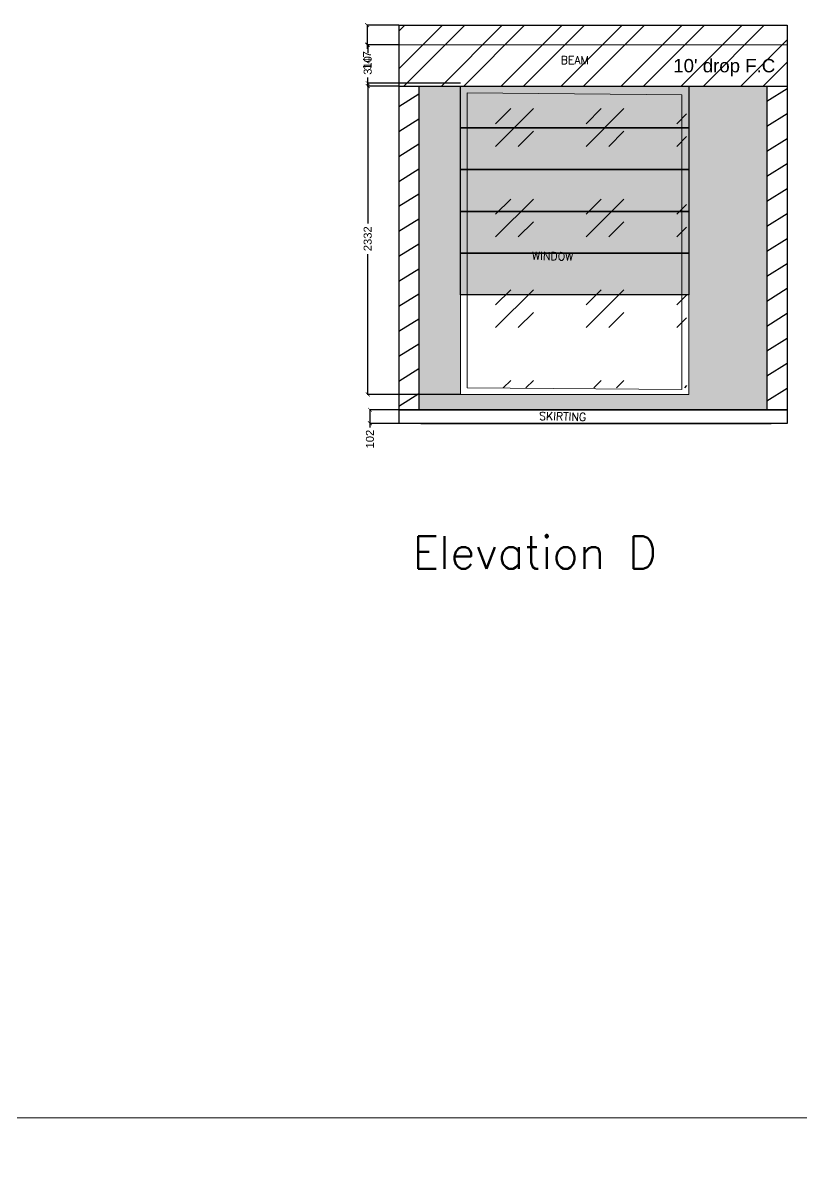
# Model space of a CAD drawing. Header units: millimetres. Extents: x 1464389 to 1998638, y -29162 to 256806.
# Drawn here: x 1555278 to 1561108, y 130778 to 139381 of the extents above; entities that cross this region are included whole.
import ezdxf

# ---------------------------------------------------------------- set-up
doc = ezdxf.new("R2010")
doc.units = ezdxf.units.MM
doc.header["$LTSCALE"] = 15
doc.header["$PDMODE"] = 35
doc.layers.get('0').update_dxf_attribs({"lineweight": 5})
for name, color, linetype, lineweight in [('dimension', 1, 'Continuous', 25), ('false ceiling', 124, 'Continuous', 9), ('Hatch', 252, 'Continuous', 15), ('ledge wall line', 252, 'Continuous', 13), ('LS_DR_Door', 34, 'Continuous', 5), ('LS_DR_TEXT', 7, 'Continuous', 13)]:
    doc.layers.add(name, color=color, linetype=linetype, lineweight=lineweight)
doc.layers.add('Layer 1', color=7, linetype='Continuous')
doc.layers.add('Text', color=250, linetype='Continuous')
doc.layers.add('LS_DR_Glass', color=7, linetype='Continuous', true_color=0xa6c9d3)
doc.styles.add('ARIAL', font='arial.ttf')
doc.styles.add('ROMANS', font='romans.shx')
doc.dimstyles.new('SC-25', dxfattribs={"dimtxt": 60, "dimasz": 30, "dimexe": 0, "dimexo": 0, "dimgap": 25, "dimtad": 0, "dimdec": 0, "dimzin": 0, "dimdsep": 46, "dimtxsty": 'ARIAL', "dimblk": 'ARCHTICK', "dimcen": 0.09, "dimdle": 3, "dimclrd": 251, "dimclre": 251, "dimclrt": 1, "dimadec": 0, "dimazin": 0, "dimtfac": 1, "dimtdec": 0, "dimtofl": 0, "dimtmove": 0, "dimatfit": 2, "dimfxl": 100, "dimtolj": 1, "dimtzin": 0, "dimarcsym": 0})

# ---------------------------------------------------------------- blocks, each defined once
blk = doc.blocks.new('_ArchTick')
at = {"color": 0, "linetype": 'ByBlock', "const_width": 0.15}
blk.add_lwpolyline([(-0.5, -0.5), (0.5, 0.5)], dxfattribs=at)
blk = doc.blocks.new('*D2168')
at = {"layer": 'Defpoints', "color": 0, "ltscale": 0.25, "transparency": 16777216}
for p in [(1558555.9, 138930.1), (1557861.2, 136597.7), (1558555.9, 136597.7)]:
    blk.add_point(p, dxfattribs=at)
at = {"layer": 'dimension', "color": 251, "lineweight": -2, "ltscale": 0.25, "transparency": 16777216}
for p, q in [((1557861.2, 138933.1), (1557861.2, 137878.7)), ((1558555.9, 138930.1), (1557861.2, 138930.1)), ((1557861.2, 136594.7), (1557861.2, 137649.1)), ((1558555.9, 136597.7), (1557861.2, 136597.7))]:
    blk.add_line(p, q, dxfattribs=at)
at = {"layer": 'dimension', "color": 251, "lineweight": -2, "ltscale": 0.25, "transparency": 16777216, "xscale": 30, "yscale": 30, "zscale": 30}
for p, rotation in [((1557861.2, 138930.1), 90), ((1557861.2, 136597.7), 270)]:
    blk.add_blockref('_ArchTick', p, dxfattribs=dict(at, rotation=rotation))
at = {"layer": 'dimension', "color": 1, "ltscale": 0.25, "transparency": 16777216, "insert": (1557861.2, 137763.9), "char_height": 60, "attachment_point": 5, "rotation": 90, "style": 'ARIAL'}
blk.add_mtext('\\A1;2332', dxfattribs=at)
blk = doc.blocks.new('*D2169')
at = {"layer": 'Defpoints', "color": 0, "ltscale": 0.25, "transparency": 16777216}
for p in [(1558093.4, 139364.5), (1557856.9, 139217.7), (1558093.4, 139217.7)]:
    blk.add_point(p, dxfattribs=at)
at = {"layer": 'dimension', "color": 251, "lineweight": -2, "ltscale": 0.25, "transparency": 16777216}
for p, q in [((1557856.9, 139367.5), (1557856.9, 139217.7)), ((1558093.4, 139364.5), (1557856.9, 139364.5)), ((1558093.4, 139217.7), (1557856.9, 139217.7)), ((1557856.9, 139217.7), (1557856.9, 139187.7))]:
    blk.add_line(p, q, dxfattribs=at)
at = {"layer": 'dimension', "color": 251, "lineweight": -2, "ltscale": 0.25, "transparency": 16777216, "xscale": 30, "yscale": 30, "zscale": 30}
for p, rotation in [((1557856.9, 139364.5), 90), ((1557856.9, 139217.7), 270)]:
    blk.add_blockref('_ArchTick', p, dxfattribs=dict(at, rotation=rotation))
at = {"layer": 'dimension', "color": 1, "ltscale": 0.25, "transparency": 16777216, "insert": (1557856.9, 139099.2), "char_height": 60, "attachment_point": 5, "rotation": 90, "style": 'ARIAL'}
blk.add_mtext('\\A1;147', dxfattribs=at)
blk = doc.blocks.new('*D2170')
at = {"layer": 'Defpoints', "color": 0, "ltscale": 0.25, "transparency": 16777216}
for p in [(1558093.4, 139217.7), (1557861.2, 138907.7), (1558093.4, 138907.7)]:
    blk.add_point(p, dxfattribs=at)
at = {"layer": 'dimension', "color": 251, "lineweight": -2, "ltscale": 0.25, "transparency": 16777216}
for p, q in [((1557861.2, 139220.7), (1557861.2, 139153.9)), ((1558093.4, 139217.7), (1557861.2, 139217.7)), ((1557861.2, 138904.7), (1557861.2, 138971.5)), ((1558093.4, 138907.7), (1557861.2, 138907.7))]:
    blk.add_line(p, q, dxfattribs=at)
at = {"layer": 'dimension', "color": 251, "lineweight": -2, "ltscale": 0.25, "transparency": 16777216, "xscale": 30, "yscale": 30, "zscale": 30}
for p, rotation in [((1557861.2, 139217.7), 90), ((1557861.2, 138907.7), 270)]:
    blk.add_blockref('_ArchTick', p, dxfattribs=dict(at, rotation=rotation))
at = {"layer": 'dimension', "color": 1, "ltscale": 0.25, "transparency": 16777216, "insert": (1557861.2, 139062.7), "char_height": 60, "attachment_point": 5, "rotation": 90, "style": 'ARIAL'}
blk.add_mtext('\\A1;310', dxfattribs=at)
blk = doc.blocks.new('*D2171')
at = {"layer": 'Defpoints', "color": 0, "ltscale": 0.25, "transparency": 16777216}
for p in [(1558243.4, 136482.3), (1557878.1, 136380.7), (1558243.4, 136380.7)]:
    blk.add_point(p, dxfattribs=at)
at = {"layer": 'dimension', "color": 251, "lineweight": -2, "ltscale": 0.25, "transparency": 16777216}
for p, q in [((1557878.1, 136485.3), (1557878.1, 136380.7)), ((1558243.4, 136482.3), (1557878.1, 136482.3)), ((1558243.4, 136380.7), (1557878.1, 136380.7)), ((1557878.1, 136380.7), (1557878.1, 136350.7))]:
    blk.add_line(p, q, dxfattribs=at)
at = {"layer": 'dimension', "color": 251, "lineweight": -2, "ltscale": 0.25, "transparency": 16777216, "xscale": 30, "yscale": 30, "zscale": 30}
for p, rotation in [((1557878.1, 136482.3), 90), ((1557878.1, 136380.7), 270)]:
    blk.add_blockref('_ArchTick', p, dxfattribs=dict(at, rotation=rotation))
at = {"layer": 'dimension', "color": 1, "ltscale": 0.25, "transparency": 16777216, "insert": (1557878.1, 136262.6), "char_height": 60, "attachment_point": 5, "rotation": 90, "style": 'ARIAL'}
blk.add_mtext('\\A1;102', dxfattribs=at)

msp = doc.modelspace()

# ---------------------------------------------------------------- hatches: boundary and pattern name
at = {"layer": 'Hatch', "ltscale": 0.25}
h = msp.add_hatch(dxfattribs=at)
h.set_pattern_fill('ANSI31', color=256, scale=100, angle=180)
h.set_pattern_definition([(225, (733054.1, 318272.25), (224.5064, -224.5064), [])])
h.paths.add_polyline_path([(1558093.4, 139217.7), (1558093.4, 138907.7), (1561004.3, 138907.7), (1561004.3, 139217.7)])
h.paths.add_polyline_path([(1558093.4, 139364.5), (1558093.4, 139217.7), (1561004.3, 139217.7), (1561004.3, 139364.5)])
h.paths.add_polyline_path([(1464388.5, 106073.2), (1464629.9, 106073.2), (1464629.9, 106163.2), (1464388.5, 106163.2)], flags=9)
h = msp.add_hatch(dxfattribs=at)
h.set_pattern_fill('ANSI31', color=256, scale=100, angle=180)
h.set_pattern_definition([(225, (826661.6, 350083.22), (224.5064, -224.5064), [])])
h.paths.add_polyline_path([(1558093.4, 139217.7), (1558093.4, 138907.7), (1561004.3, 138907.7), (1561004.3, 139217.7)])
h.paths.add_polyline_path([(1561004.3, 139217.7), (1561004.3, 139364.5), (1558093.4, 139364.5), (1558093.4, 139217.7)])
h.paths.add_polyline_path([(1559292.3, 139058.4), (1559533.7, 139058.4), (1559533.7, 139148.4), (1559292.3, 139148.4)], flags=24)
at = {"layer": 'Layer 1', "ltscale": 0.25, "true_color": 0xf8f6b0}
h = msp.add_hatch(color=51, dxfattribs=at)
h.dxf.hatch_style = 1
h.paths.add_polyline_path([(1560216, 138595), (1558605.9, 138595), (1558605.9, 138282.2), (1560216, 138282.2)])
h.paths.add_polyline_path([(1560216, 138843.3), (1558605.9, 138857.7), (1558605.9, 138595), (1560216, 138595)], flags=17)
h.paths.add_polyline_path([(1560216, 138282.2), (1558605.9, 138282.2), (1558605.9, 137969.4), (1560216, 137969.4)])
h.paths.add_polyline_path([(1560216, 137969.4), (1558605.9, 137969.4), (1558605.9, 137656.7), (1560216, 137656.7)])
h.paths.add_polyline_path([(1560216, 137656.7), (1558605.9, 137656.7), (1558605.9, 137343.9), (1560216, 137343.9)])
h.paths.add_polyline_path([(1558605.9, 137656.7), (1558555.9, 137656.7), (1558555.9, 137343.9), (1558605.9, 137343.9)])
h.paths.add_polyline_path([(1558605.9, 137969.4), (1558555.9, 137969.4), (1558555.9, 137656.7), (1558605.9, 137656.7)])
h.paths.add_polyline_path([(1558605.9, 138282.2), (1558555.9, 138282.2), (1558555.9, 137969.4), (1558605.9, 137969.4)])
h.paths.add_polyline_path([(1558605.9, 138595), (1558555.9, 138595), (1558555.9, 138282.2), (1558605.9, 138282.2)])
h.paths.add_polyline_path([(1558605.9, 138857.7), (1560216, 138843.3), (1560216, 138595), (1560266.3, 138595), (1560266.3, 138907.7), (1558555.9, 138907.7), (1558555.9, 138595), (1558605.9, 138595)])
h.paths.add_polyline_path([(1560266.3, 138595), (1560216, 138595), (1560216, 138282.2), (1560266.3, 138282.2)])
h.paths.add_polyline_path([(1560266.3, 138282.2), (1560216, 138282.2), (1560216, 137969.4), (1560266.3, 137969.4)])
h.paths.add_polyline_path([(1560266.3, 137969.4), (1560216, 137969.4), (1560216, 137656.7), (1560266.3, 137656.7)])
h.paths.add_polyline_path([(1560266.3, 137656.7), (1560216, 137656.7), (1560216, 137343.9), (1560266.3, 137343.9)])
h.paths.add_polyline_path([(1559064.3, 137592.3), (1559428.5, 137584.8), (1559430.3, 137674.8), (1559066.1, 137682.2)], flags=9)
at = {"layer": 'ledge wall line', "ltscale": 0.25, "true_color": 0xe5e878}
h = msp.add_hatch(dxfattribs=at)
h.set_pattern_fill('ANGLE', color=61)
h.set_pattern_definition([(0, (812600.6806, 369529.938), (0, 6.985), [5.08, -1.905]), (90, (812600.6806, 369529.938), (-6.985, 4e-16), [5.08, -1.905])])
h.paths.add_polyline_path([(1560851.8, 138907.7), (1560266.3, 138907.7), (1560266.3, 138595), (1560266.3, 138282.2), (1560266.3, 137969.4), (1560266.3, 137656.7), (1560266.3, 137343.9), (1560266.3, 136597.7), (1558555.9, 136597.7), (1558555.9, 138907.7), (1558243.4, 138907.7), (1558243.4, 136482.3), (1560851.8, 136482.3)])
at = {"layer": 'LS_DR_Glass', "ltscale": 0.25}
h = msp.add_hatch(dxfattribs=at)
h.set_pattern_fill('GOST_GLASS', color=256, scale=80, angle=180)
h.set_pattern_definition([(225, (2169363.44, -209496.94), (-678.8225, 2e-13), [400, -560]), (225, (2169193.74, -209496.94), (-678.8225, 2e-13), [160, -800]), (225, (2169363.44, -209666.65), (-678.8225, 2e-13), [160, -800])])
h.paths.add_polyline_path([(1558452.9, 136647.7), (1560250.6, 136647.2), (1560250.6, 138857.2), (1558452.9, 138857.7)])
h.paths.add_polyline_path([(1559430.3, 137674.8), (1559066.1, 137682.2), (1559064.3, 137592.3), (1559428.5, 137584.8)], flags=16)

# ---------------------------------------------------------------- linework, layer by layer
at = {"ltscale": 0.25}
msp.add_lwpolyline([(1566247, 131177.1), (1520964.5, 131177.1)], dxfattribs=at)
at = {"layer": 'false ceiling', "ltscale": 0.25}
msp.add_line((1558093.4, 139217.7), (1561004.3, 139217.7), dxfattribs=at)
at = {"layer": 'Layer 1', "ltscale": 0.25}
for p, q in [((1558093.4, 139364.5), (1558093.4, 136380.7)), ((1558093.4, 139364.5), (1561004.3, 139364.5)), ((1561004.3, 139364.5), (1561004.3, 136380.7)), ((1558093.4, 138907.7), (1561004.3, 138907.7)), ((1558243.4, 138907.7), (1558243.4, 136482.3)), ((1560851.8, 138907.7), (1560851.8, 136482.3)), ((1558093.4, 136482.3), (1561004.3, 136482.3)), ((1558093.4, 136482.3), (1561004.3, 136482.3)), ((1561004.3, 136482.3), (1558093.4, 136482.3)), ((1561004.3, 136380.7), (1558093.4, 136380.7)), ((1558258.5, 136380.7), (1560884.3, 136380.7))]:
    msp.add_line(p, q, dxfattribs=at)
at = {"layer": 'Layer 1', "color": 8, "linetype": 'Continuous', "ltscale": 0.25}
for p, q in [((1561004.3, 138887.7), (1560851.8, 138792.3)), ((1558243.4, 138847.2), (1558093.4, 138753.4)), ((1561004.3, 138700.5), (1560851.8, 138605.1)), ((1558243.4, 138660), (1558093.4, 138566.2)), ((1558243.4, 138472.8), (1558093.4, 138379)), ((1561004.3, 138513.3), (1560851.8, 138417.9)), ((1558243.4, 138285.6), (1558093.4, 138191.8)), ((1561004.3, 138326.1), (1560851.8, 138230.7)), ((1558243.4, 138098.4), (1558093.4, 138004.6)), ((1561004.3, 138138.9), (1560851.8, 138043.6)), ((1561004.3, 137951.7), (1560851.8, 137856.4)), ((1558243.4, 137911.2), (1558093.4, 137817.4)), ((1561004.3, 137764.5), (1560851.8, 137669.2)), ((1558243.4, 137724), (1558093.4, 137630.3)), ((1561004.3, 137577.3), (1560851.8, 137482)), ((1558243.4, 137536.8), (1558093.4, 137443.1)), ((1558243.4, 137349.6), (1558093.4, 137255.9)), ((1561004.3, 137390.1), (1560851.8, 137294.8)), ((1558243.4, 137162.4), (1558093.4, 137068.7)), ((1561004.3, 137202.9), (1560851.8, 137107.6)), ((1558243.4, 136975.2), (1558093.4, 136881.5)), ((1561004.3, 137015.7), (1560851.8, 136920.4)), ((1561004.3, 136828.5), (1560851.8, 136733.2)), ((1558243.4, 136788), (1558093.4, 136694.3)), ((1561004.3, 136641.3), (1560851.8, 136546)), ((1558243.4, 136600.8), (1558093.4, 136507.1))]:
    msp.add_line(p, q, dxfattribs=at)
at = {"layer": 'Layer 1', "ltscale": 0.25}
for points in [[(1558555.9, 138907.7), (1560266.3, 138907.7), (1560266.3, 138595), (1558555.9, 138595), (1558555.9, 138907.7)], [(1558555.9, 138595), (1560266.3, 138595), (1560266.3, 138282.2), (1558555.9, 138282.2), (1558555.9, 138595)], [(1558555.9, 138282.2), (1560266.3, 138282.2), (1560266.3, 137969.4), (1558555.9, 137969.4), (1558555.9, 138282.2)], [(1558555.9, 137969.4), (1560266.3, 137969.4), (1560266.3, 137656.7), (1558555.9, 137656.7), (1558555.9, 137969.4)], [(1558555.9, 137656.7), (1560266.3, 137656.7), (1560266.3, 137343.9), (1558555.9, 137343.9), (1558555.9, 137656.7)]]:
    msp.add_lwpolyline(points, dxfattribs=at)
at = {"layer": 'LS_DR_Door', "ltscale": 0.25}
for points in [[(1558555.9, 136597.7), (1560266.3, 136597.7), (1560266.3, 138907.7), (1558555.9, 138907.7)], [(1558605.9, 136647.7), (1560216, 136633.3), (1560216, 138843.3), (1558605.9, 138857.7)]]:
    msp.add_lwpolyline(points, close=True, dxfattribs=at)

# ---------------------------------------------------------------- texts
at = {"layer": 'Layer 1', "ltscale": 0.25, "style": 'ROMANS'}
msp.add_text('Elevation D', height=244.532, dxfattribs=at).set_placement((1558196.2, 135290.7))
at = {"layer": 'LS_DR_TEXT', "ltscale": 0.25, "insert": (1559307.3, 139133.4), "char_height": 60, "attachment_point": 1, "style": 'ROMANS'}
msp.add_mtext_dynamic_manual_height_columns('BEAM', width=469.919, gutter_width=375, heights=[0], dxfattribs=at)
at = {"layer": 'LS_DR_TEXT', "ltscale": 0.25, "char_height": 60, "attachment_point": 1, "rotation": 358.83067, "style": 'ROMANS'}
for s, insert in [('\\pxqc;WINDOW', (1559013, 137668.3)), ('\\pxqc;SKIRTING', (1559087.7, 136467.1))]:
    msp.add_mtext_dynamic_manual_height_columns(s, width=469.919, gutter_width=375, heights=[0], dxfattribs=dict(at, insert=insert))
at = {"layer": 'Text', "ltscale": 0.25, "insert": (1560914.9, 139111.2), "char_height": 100, "attachment_point": 3, "style": 'ARIAL'}
msp.add_mtext_dynamic_manual_height_columns("10' drop F.C", width=1302.77, gutter_width=250, heights=[0], dxfattribs=at)

# ---------------------------------------------------------------- dimensions: what is measured, and where the dimension line sits
at = {"layer": 'dimension', "ltscale": 0.25}
for base, p1, p2, picture, middle in [((1557856.9, 139217.7), (1558093.4, 139364.5), (1558093.4, 139217.7), '*D2169', (1557856.9, 139099.2)), ((1557861.2, 138907.7), (1558093.4, 139217.7), (1558093.4, 138907.7), '*D2170', (1557861.2, 139062.7)), ((1557861.2, 136597.7), (1558555.9, 138930.1), (1558555.9, 136597.7), '*D2168', (1557861.2, 137763.9)), ((1557878.1, 136380.7), (1558243.4, 136482.3), (1558243.4, 136380.7), '*D2171', (1557878.1, 136262.6))]:
    dim = msp.add_linear_dim(base=base, p1=p1, p2=p2, angle=90, dimstyle='SC-25', dxfattribs=at)
    dim.commit()
    dim.dimension.update_dxf_attribs({"geometry": picture, "text_midpoint": middle})

doc.saveas('drawing.dxf')
